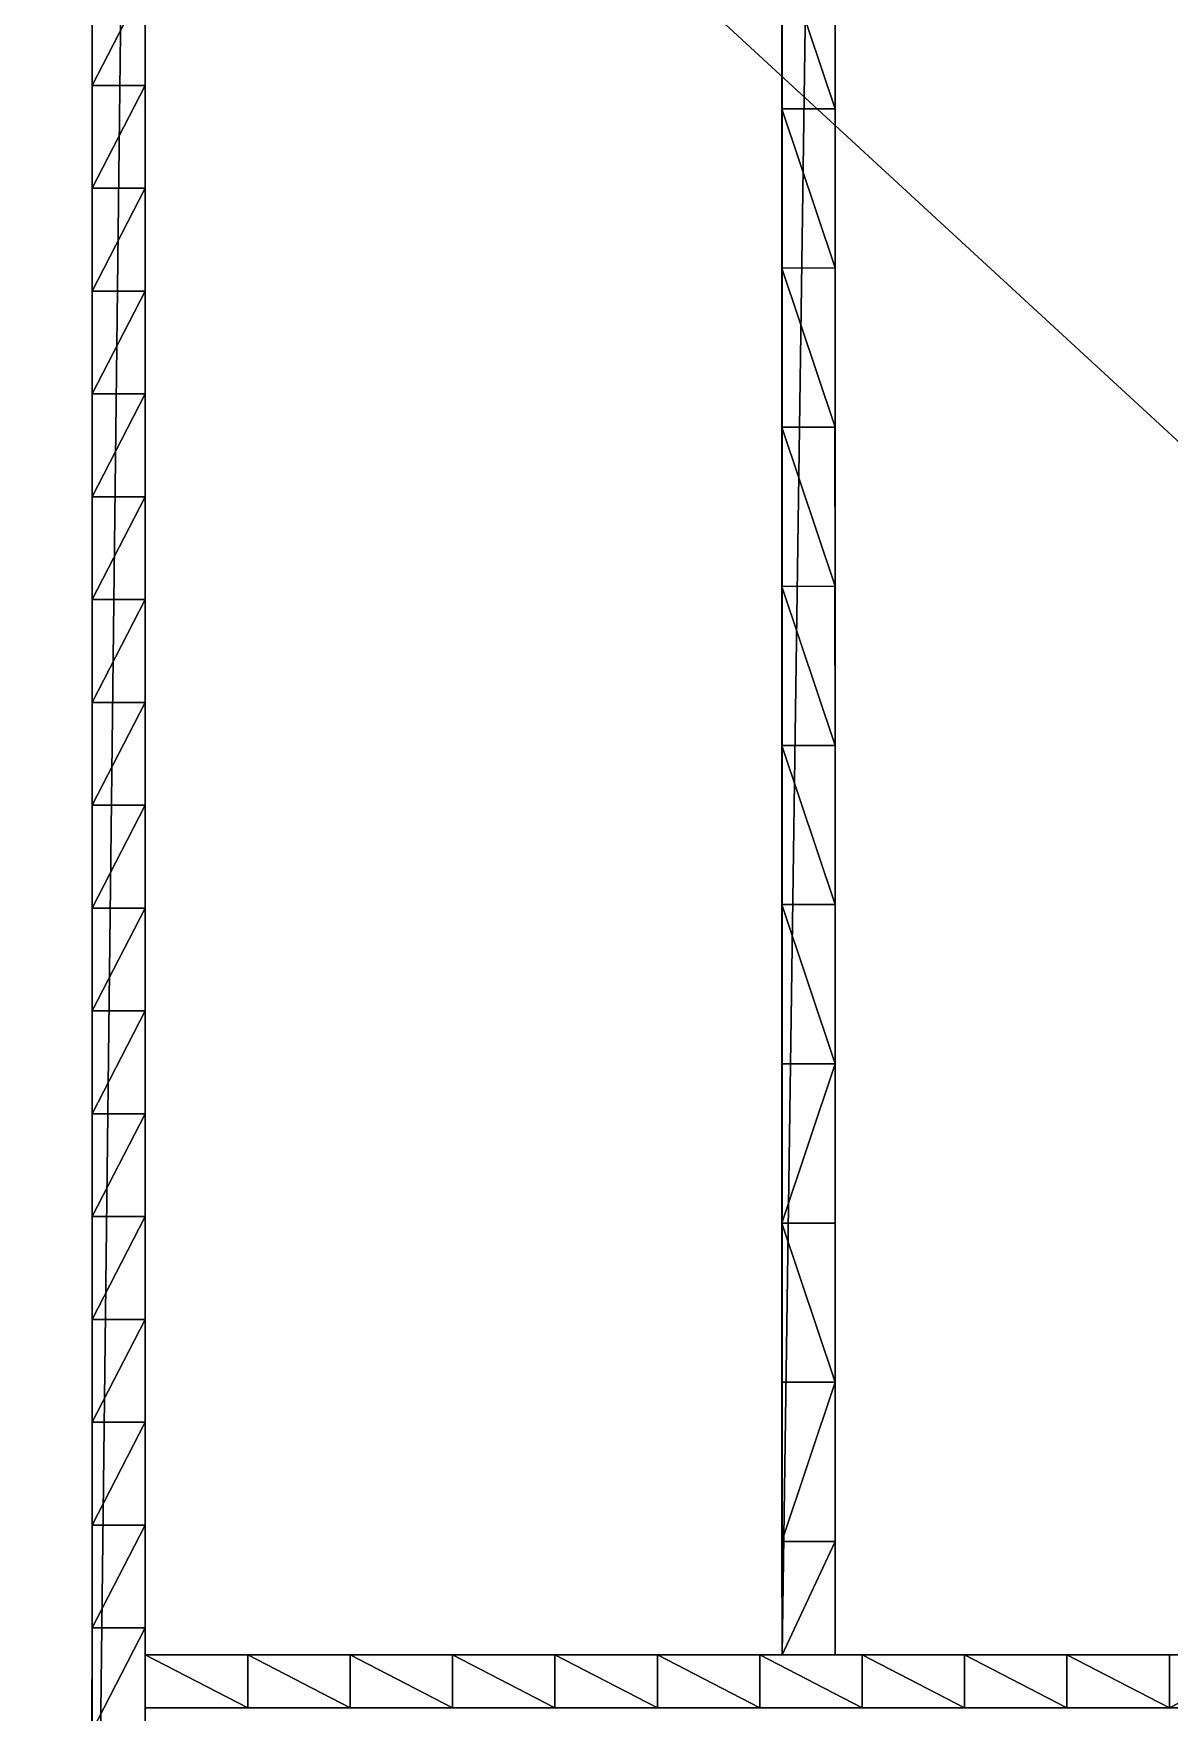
# Model space of a CAD drawing. Extents: x -275 to 275, y -480 to 0.
# Drawn here: x -82 to 25, y -400.3 to -242.1 of the extents above; entities that cross this region are included whole.
import ezdxf

# ---------------------------------------------------------------- set-up
doc = ezdxf.new("R2010")
doc.units = 0
doc.layers.add('BRANCO', color=7, linetype='CONTINUOUS')

msp = doc.modelspace()

# ---------------------------------------------------------------- linework, layer by layer
at = {"layer": 'BRANCO'}
for points in [[(-231.4779, -43.5, -74), (-231.4779, -470, -74), (231.523, -470, -74), (-231.4779, -43.5, -74)], [(-231.4779, -43.5, -74), (231.523, -470, -74), (231.523, -43.5, -74), (-231.4779, -43.5, -74)], [(-76.47697, -470, -74.00294), (-71.47697, -470, -74.00294), (-71.47697, -43.5, -74.00294), (-76.47697, -470, -74.00294)], [(-76.47697, -470, -74.00294), (-71.47697, -43.5, -74.00294), (-76.47697, -43.5, -74.00294), (-76.47697, -470, -74.00294)], [(-11.47697, -394.8884, -74.0202), (-6.492396, -43.49377, -74.0202), (-11.4924, -43.5, -74.0202), (-11.47697, -394.8884, -74.0202)], [(-11.47697, -394.8884, -74.0202), (-6.47697, -394.8822, -74.0202), (-6.492396, -43.49377, -74.0202), (-11.47697, -394.8884, -74.0202)], [(-6.484683, -249.188, -1.066329), (-6.484683, -234.188, -0.558498), (-11.48468, -234.1942, -0.558498), (-6.484683, -249.188, -1.066329)], [(-11.48468, -249.1942, -1.066329), (-11.48468, -234.1942, -0.558498), (-11.48468, -249.1942, -74.0202), (-11.48468, -249.1942, -1.066329)], [(-11.48468, -249.1942, -74.0202), (-11.48468, -234.1942, -0.558498), (-11.48468, -234.1942, -74.0202), (-11.48468, -249.1942, -74.0202)], [(-6.484683, -249.188, -1.066329), (-11.48468, -234.1942, -0.558498), (-11.48468, -249.1942, -1.066329), (-6.484683, -249.188, -1.066329)], [(-6.484683, -234.188, -0.558498), (-6.484683, -249.188, -1.066329), (-6.484683, -249.188, -74.0202), (-6.484683, -234.188, -0.558498)], [(-6.484683, -234.188, -0.558498), (-6.484683, -249.188, -74.0202), (-6.484683, -234.188, -74.0202), (-6.484683, -234.188, -0.558498)], [(-76.47697, -246.99, -0.052588), (-76.47697, -237.3, -0.200117), (-76.47697, -246.99, -74.00294), (-76.47697, -246.99, -0.052588)], [(-76.47697, -246.99, -74.00294), (-76.47697, -237.3, -0.200117), (-76.47697, -237.3, -74.00294), (-76.47697, -246.99, -74.00294)], [(-71.47697, -237.3, -0.200117), (-76.47697, -237.3, -0.200117), (-76.47697, -246.99, -0.052588), (-71.47697, -237.3, -0.200117)], [(-71.47697, -237.3, -0.200117), (-76.47697, -246.99, -0.052588), (-71.47697, -246.99, -0.052588), (-71.47697, -237.3, -0.200117)], [(-71.47697, -237.3, -0.200117), (-71.47697, -246.99, -0.052588), (-71.47697, -246.99, -74.00294), (-71.47697, -237.3, -0.200117)], [(-71.47697, -237.3, -0.200117), (-71.47697, -246.99, -74.00294), (-71.47697, -237.3, -74.00294), (-71.47697, -237.3, -0.200117)], [(-76.47697, -256.68, -0.052588), (-76.47697, -246.99, -0.052588), (-76.47697, -256.68, -74.00294), (-76.47697, -256.68, -0.052588)], [(-76.47697, -256.68, -74.00294), (-76.47697, -246.99, -0.052588), (-76.47697, -246.99, -74.00294), (-76.47697, -256.68, -74.00294)], [(-71.47697, -246.99, -0.052588), (-76.47697, -246.99, -0.052588), (-76.47697, -256.68, -0.052588), (-71.47697, -246.99, -0.052588)], [(-71.47697, -246.99, -0.052588), (-76.47697, -256.68, -0.052588), (-71.47697, -256.68, -0.002945), (-71.47697, -246.99, -0.052588)], [(-71.47697, -246.99, -0.052588), (-71.47697, -256.68, -0.052588), (-71.47697, -256.68, -74.00294), (-71.47697, -246.99, -0.052588)], [(-71.47697, -246.99, -0.052588), (-71.47697, -256.68, -74.00294), (-71.47697, -246.99, -74.00294), (-71.47697, -246.99, -0.052588)], [(-6.484683, -264.188, -1.913604), (-6.484683, -249.188, -1.066329), (-11.48468, -249.1942, -1.066329), (-6.484683, -264.188, -1.913604)], [(-11.48468, -264.1942, -1.913604), (-11.48468, -249.1942, -1.066329), (-11.48271, -264.1942, -74.0202), (-11.48468, -264.1942, -1.913604)], [(-11.48271, -264.1942, -74.0202), (-11.48468, -249.1942, -1.066329), (-11.48468, -249.1942, -74.0202), (-11.48271, -264.1942, -74.0202)], [(-6.484683, -264.188, -1.913604), (-11.48468, -249.1942, -1.066329), (-11.48468, -264.1942, -1.913604), (-6.484683, -264.188, -1.913604)], [(-6.484683, -249.188, -1.066329), (-6.484683, -264.188, -1.913604), (-6.482708, -264.188, -74.0202), (-6.484683, -249.188, -1.066329)], [(-6.484683, -249.188, -1.066329), (-6.482708, -264.188, -74.0202), (-6.484683, -249.188, -74.0202), (-6.484683, -249.188, -1.066329)], [(-76.47697, -266.37, -0.051174), (-76.47697, -256.68, -0.002945), (-76.47697, -266.37, -74.00294), (-76.47697, -266.37, -0.051174)], [(-76.47697, -266.37, -74.00294), (-76.47697, -256.68, -0.002945), (-76.47697, -256.68, -74.00294), (-76.47697, -266.37, -74.00294)], [(-71.47697, -256.68, -0.002945), (-76.47697, -256.68, -0.052588), (-76.47697, -266.37, -0.051174), (-71.47697, -256.68, -0.002945)], [(-71.47697, -256.68, -0.002945), (-76.47697, -266.37, -0.051174), (-71.47697, -266.37, -0.051174), (-71.47697, -256.68, -0.002945)], [(-71.47697, -256.68, -0.002945), (-71.47697, -266.37, -0.051174), (-71.47697, -266.37, -74.00294), (-71.47697, -256.68, -0.002945)], [(-71.47697, -256.68, -0.002945), (-71.47697, -266.37, -74.00294), (-71.47697, -256.68, -74.00294), (-71.47697, -256.68, -0.002945)], [(-6.484683, -279.188, -3.101623), (-6.484683, -264.188, -1.913604), (-11.48468, -264.1942, -1.913604), (-6.484683, -279.188, -3.101623)], [(-11.48468, -279.1942, -3.101623), (-11.48468, -264.1942, -1.913604), (-11.48468, -279.1942, -74.0202), (-11.48468, -279.1942, -3.101623)], [(-11.48468, -279.1942, -74.0202), (-11.48468, -264.1942, -1.913604), (-11.48468, -264.1942, -74.0202), (-11.48468, -279.1942, -74.0202)], [(-6.484683, -279.188, -3.101623), (-11.48468, -264.1942, -1.913604), (-11.48468, -279.1942, -3.101623), (-6.484683, -279.188, -3.101623)], [(-6.484683, -264.188, -1.913604), (-6.484683, -279.188, -3.101623), (-6.484683, -279.188, -74.0202), (-6.484683, -264.188, -1.913604)], [(-6.484683, -264.188, -1.913604), (-6.484683, -279.188, -74.0202), (-6.484683, -264.188, -74.0202), (-6.484683, -264.188, -1.913604)], [(-76.47697, -276.06, -0.197289), (-76.47697, -266.37, -0.051174), (-76.47697, -276.06, -74.00294), (-76.47697, -276.06, -0.197289)], [(-76.47697, -276.06, -74.00294), (-76.47697, -266.37, -0.051174), (-76.47697, -266.37, -74.00294), (-76.47697, -276.06, -74.00294)], [(-71.47697, -266.37, -0.051174), (-76.47697, -266.37, -0.051174), (-76.47697, -276.06, -0.197289), (-71.47697, -266.37, -0.051174)], [(-71.47697, -266.37, -0.051174), (-76.47697, -276.06, -0.197289), (-71.47697, -276.06, -0.197289), (-71.47697, -266.37, -0.051174)], [(-71.47697, -266.37, -0.051174), (-71.47697, -276.06, -0.197289), (-71.47697, -276.06, -74.00294), (-71.47697, -266.37, -0.051174)], [(-71.47697, -266.37, -0.051174), (-71.47697, -276.06, -74.00294), (-71.47697, -266.37, -74.00294), (-71.47697, -266.37, -0.051174)], [(-76.47697, -285.75, -0.441334), (-76.47697, -276.06, -0.197289), (-76.47697, -285.75, -74.00294), (-76.47697, -285.75, -0.441334)], [(-76.47697, -285.75, -74.00294), (-76.47697, -276.06, -0.197289), (-76.47697, -276.06, -74.00294), (-76.47697, -285.75, -74.00294)], [(-71.47697, -276.06, -0.197289), (-76.47697, -276.06, -0.197289), (-76.47697, -285.75, -0.441334), (-71.47697, -276.06, -0.197289)], [(-71.47697, -276.06, -0.197289), (-76.47697, -285.75, -0.441334), (-71.47697, -285.75, -0.441334), (-71.47697, -276.06, -0.197289)], [(-71.47697, -276.06, -0.197289), (-71.47697, -285.75, -0.441334), (-71.47697, -285.75, -74.00294), (-71.47697, -276.06, -0.197289)], [(-71.47697, -276.06, -0.197289), (-71.47697, -285.75, -74.00294), (-71.47697, -276.06, -74.00294), (-71.47697, -276.06, -0.197289)], [(-6.484683, -294.188, -4.632226), (-6.503369, -279.188, -3.101623), (-11.48468, -279.1942, -3.101623), (-6.484683, -294.188, -4.632226)], [(-11.48468, -294.1942, -4.632226), (-11.48468, -279.1942, -3.101623), (-11.48468, -294.1942, -74.0202), (-11.48468, -294.1942, -4.632226)], [(-11.48468, -294.1942, -74.0202), (-11.48468, -279.1942, -3.101623), (-11.48468, -279.1942, -74.0202), (-11.48468, -294.1942, -74.0202)], [(-6.484683, -294.188, -4.632226), (-11.48468, -279.1942, -3.101623), (-11.48468, -294.1942, -4.632226), (-6.484683, -294.188, -4.632226)], [(-6.484683, -279.188, -3.101623), (-6.484683, -294.188, -4.632226), (-6.484683, -294.188, -74.0202), (-6.484683, -279.188, -3.101623)], [(-6.484683, -279.188, -3.101623), (-6.484683, -294.188, -74.0202), (-6.484683, -279.188, -74.0202), (-6.484683, -279.188, -3.101623)], [(-76.47697, -295.44, -0.783385), (-76.47697, -285.75, -0.441334), (-76.47697, -295.44, -74.00294), (-76.47697, -295.44, -0.783385)], [(-76.47697, -295.44, -74.00294), (-76.47697, -285.75, -0.441334), (-76.47697, -285.75, -74.00294), (-76.47697, -295.44, -74.00294)], [(-71.47697, -285.75, -0.441334), (-76.47697, -285.75, -0.441334), (-76.47697, -295.44, -0.783385), (-71.47697, -285.75, -0.441334)], [(-71.47697, -285.75, -0.441334), (-76.47697, -295.44, -0.783385), (-71.47697, -295.44, -0.783385), (-71.47697, -285.75, -0.441334)], [(-71.47697, -285.75, -0.441334), (-71.47697, -295.44, -0.783385), (-71.47697, -295.44, -74.00294), (-71.47697, -285.75, -0.441334)], [(-71.47697, -285.75, -0.441334), (-71.47697, -295.44, -74.00294), (-71.47697, -285.75, -74.00294), (-71.47697, -285.75, -0.441334)], [(-6.484683, -309.188, -6.5078), (-6.503369, -294.188, -4.632226), (-11.48468, -294.1942, -4.632226), (-6.484683, -309.188, -6.5078)], [(-11.48468, -309.1942, -6.5078), (-11.48468, -294.1942, -4.632226), (-11.48073, -309.1942, -74.0202), (-11.48468, -309.1942, -6.5078)], [(-11.48073, -309.1942, -74.0202), (-11.48468, -294.1942, -4.632226), (-11.48468, -294.1942, -74.0202), (-11.48073, -309.1942, -74.0202)], [(-6.484683, -309.188, -6.5078), (-11.48468, -294.1942, -4.632226), (-11.48468, -309.1942, -6.5078), (-6.484683, -309.188, -6.5078)], [(-6.484683, -294.188, -4.632226), (-6.484683, -309.188, -6.5078), (-6.480732, -309.188, -74.0202), (-6.484683, -294.188, -4.632226)], [(-6.484683, -294.188, -4.632226), (-6.480732, -309.188, -74.0202), (-6.484683, -294.188, -74.0202), (-6.484683, -294.188, -4.632226)], [(-76.47697, -305.13, -1.223547), (-76.47697, -295.44, -0.783385), (-76.47697, -305.13, -74.00294), (-76.47697, -305.13, -1.223547)], [(-76.47697, -305.13, -74.00294), (-76.47697, -295.44, -0.783385), (-76.47697, -295.44, -74.00294), (-76.47697, -305.13, -74.00294)], [(-71.47697, -295.44, -0.783385), (-76.47697, -295.44, -0.783385), (-76.47697, -305.13, -1.223547), (-71.47697, -295.44, -0.783385)], [(-71.47697, -295.44, -0.783385), (-76.47697, -305.13, -1.223547), (-71.47697, -305.13, -1.223547), (-71.47697, -295.44, -0.783385)], [(-71.47697, -295.44, -0.783385), (-71.47697, -305.13, -1.223547), (-71.47697, -305.13, -74.00294), (-71.47697, -295.44, -0.783385)], [(-71.47697, -295.44, -0.783385), (-71.47697, -305.13, -74.00294), (-71.47697, -295.44, -74.00294), (-71.47697, -295.44, -0.783385)], [(-76.47697, -314.82, -1.761955), (-76.47697, -305.13, -1.223547), (-76.47697, -314.82, -74.00294), (-76.47697, -314.82, -1.761955)], [(-76.47697, -314.82, -74.00294), (-76.47697, -305.13, -1.223547), (-76.47697, -305.13, -74.00294), (-76.47697, -314.82, -74.00294)], [(-71.47697, -305.13, -1.223547), (-76.47697, -305.13, -1.223547), (-76.47697, -314.82, -1.761955), (-71.47697, -305.13, -1.223547)], [(-71.47697, -305.13, -1.223547), (-76.47697, -314.82, -1.761955), (-71.47697, -314.82, -1.761955), (-71.47697, -305.13, -1.223547)], [(-71.47697, -305.13, -1.223547), (-71.47697, -314.82, -1.761955), (-71.47697, -314.82, -74.00294), (-71.47697, -305.13, -1.223547)], [(-71.47697, -305.13, -1.223547), (-71.47697, -314.82, -74.00294), (-71.47697, -305.13, -74.00294), (-71.47697, -305.13, -1.223547)], [(-6.484683, -324.188, -8.731301), (-6.484683, -309.188, -6.5078), (-11.48468, -309.1942, -6.5078), (-6.484683, -324.188, -8.731301)], [(-11.48468, -324.1942, -8.731301), (-11.48468, -309.1942, -6.5078), (-11.48468, -324.1942, -74.0202), (-11.48468, -324.1942, -8.731301)], [(-11.48468, -324.1942, -74.0202), (-11.48468, -309.1942, -6.5078), (-11.48468, -309.1942, -74.0202), (-11.48468, -324.1942, -74.0202)], [(-6.484683, -324.188, -8.731301), (-11.48468, -309.1942, -6.5078), (-11.48468, -324.1942, -8.731301), (-6.484683, -324.188, -8.731301)], [(-6.484683, -309.188, -6.5078), (-6.484683, -324.188, -8.731301), (-6.484683, -324.188, -74.0202), (-6.484683, -309.188, -6.5078)], [(-6.484683, -309.188, -6.5078), (-6.484683, -324.188, -74.0202), (-6.484683, -309.188, -74.0202), (-6.484683, -309.188, -6.5078)], [(-76.47697, -324.51, -2.398774), (-76.47697, -314.82, -1.761955), (-76.47697, -324.51, -74.00294), (-76.47697, -324.51, -2.398774)], [(-76.47697, -324.51, -74.00294), (-76.47697, -314.82, -1.761955), (-76.47697, -314.82, -74.00294), (-76.47697, -324.51, -74.00294)], [(-71.47697, -314.82, -1.761955), (-76.47697, -314.82, -1.761955), (-76.47697, -324.51, -2.398774), (-71.47697, -314.82, -1.761955)], [(-71.47697, -314.82, -1.761955), (-76.47697, -324.51, -2.398774), (-71.47697, -324.51, -2.398774), (-71.47697, -314.82, -1.761955)], [(-71.47697, -314.82, -1.761955), (-71.47697, -324.51, -2.398774), (-71.47697, -324.51, -74.00294), (-71.47697, -314.82, -1.761955)], [(-71.47697, -314.82, -1.761955), (-71.47697, -324.51, -74.00294), (-71.47697, -314.82, -74.00294), (-71.47697, -314.82, -1.761955)], [(-6.484683, -339.188, -11.30628), (-6.484683, -324.188, -8.731301), (-11.48468, -324.1881, -8.730398), (-6.484683, -339.188, -11.30628)], [(-6.484683, -339.188, -11.30628), (-11.48468, -324.1881, -8.730398), (-11.48468, -339.1942, -11.30628), (-6.484683, -339.188, -11.30628)], [(-11.48468, -339.1942, -11.30628), (-11.48468, -324.1942, -8.731301), (-11.48468, -339.1942, -74.0202), (-11.48468, -339.1942, -11.30628)], [(-11.48468, -339.1942, -74.0202), (-11.48468, -324.1942, -8.731301), (-11.48468, -324.1942, -74.0202), (-11.48468, -339.1942, -74.0202)], [(-6.484683, -324.188, -8.731301), (-6.484683, -339.188, -11.30628), (-6.484683, -339.188, -74.0202), (-6.484683, -324.188, -8.731301)], [(-6.484683, -324.188, -8.731301), (-6.484683, -339.188, -74.0202), (-6.484683, -324.188, -74.0202), (-6.484683, -324.188, -8.731301)], [(-76.47697, -334.2, -3.134202), (-76.47697, -324.51, -2.398774), (-76.47697, -334.2, -74.00294), (-76.47697, -334.2, -3.134202)], [(-76.47697, -334.2, -74.00294), (-76.47697, -324.51, -2.398774), (-76.47697, -324.51, -74.00294), (-76.47697, -334.2, -74.00294)], [(-71.47697, -324.51, -2.398774), (-76.47697, -324.51, -2.398774), (-76.47697, -334.2, -3.134202), (-71.47697, -324.51, -2.398774)], [(-71.47697, -324.51, -2.398774), (-76.47697, -334.2, -3.134202), (-71.47697, -334.2, -3.134202), (-71.47697, -324.51, -2.398774)], [(-71.47697, -324.51, -2.398774), (-71.47697, -334.2, -3.134202), (-71.47697, -334.2, -74.00294), (-71.47697, -324.51, -2.398774)], [(-71.47697, -324.51, -2.398774), (-71.47697, -334.2, -74.00294), (-71.47697, -324.51, -74.00294), (-71.47697, -324.51, -2.398774)], [(-76.47697, -343.89, -3.968466), (-76.47697, -334.2, -3.134202), (-76.47697, -343.89, -74.00294), (-76.47697, -343.89, -3.968466)], [(-76.47697, -343.89, -74.00294), (-76.47697, -334.2, -3.134202), (-76.47697, -334.2, -74.00294), (-76.47697, -343.89, -74.00294)], [(-71.47697, -334.2, -3.134202), (-76.47697, -334.2, -3.134202), (-76.47697, -343.89, -3.968466), (-71.47697, -334.2, -3.134202)], [(-71.47697, -334.2, -3.134202), (-76.47697, -343.89, -3.968466), (-71.47697, -343.89, -3.968466), (-71.47697, -334.2, -3.134202)], [(-71.47697, -334.2, -3.134202), (-71.47697, -343.89, -3.968466), (-71.47697, -343.89, -74.00294), (-71.47697, -334.2, -3.134202)], [(-71.47697, -334.2, -3.134202), (-71.47697, -343.89, -74.00294), (-71.47697, -334.2, -74.00294), (-71.47697, -334.2, -3.134202)], [(-6.484683, -339.194, -11.30732), (-11.48468, -339.1942, -11.30732), (-11.48468, -354.1942, -14.2369), (-6.484683, -339.194, -11.30732)], [(-6.484683, -339.194, -11.30732), (-11.48468, -354.1942, -14.2369), (-6.484683, -354.194, -14.23807), (-6.484683, -339.194, -11.30732)], [(-11.48468, -354.1942, -14.2369), (-11.48468, -339.1942, -11.30628), (-11.48468, -354.1942, -74.0202), (-11.48468, -354.1942, -14.2369)], [(-11.48468, -354.1942, -74.0202), (-11.48468, -339.1942, -11.30628), (-11.48468, -339.1942, -74.0202), (-11.48468, -354.1942, -74.0202)], [(-6.484683, -339.188, -11.30628), (-6.484683, -354.188, -14.2369), (-6.484683, -354.188, -74.0202), (-6.484683, -339.188, -11.30628)], [(-6.484683, -339.188, -11.30628), (-6.484683, -354.188, -74.0202), (-6.484683, -339.188, -74.0202), (-6.484683, -339.188, -11.30628)], [(-76.47697, -353.58, -4.901824), (-76.47697, -343.89, -3.968466), (-76.47697, -353.58, -74.00294), (-76.47697, -353.58, -4.901824)], [(-76.47697, -353.58, -74.00294), (-76.47697, -343.89, -3.968466), (-76.47697, -343.89, -74.00294), (-76.47697, -353.58, -74.00294)], [(-71.47697, -343.89, -3.968466), (-76.47697, -343.89, -3.968466), (-76.47697, -353.58, -4.901824), (-71.47697, -343.89, -3.968466)], [(-71.47697, -343.89, -3.968466), (-76.47697, -353.58, -4.901824), (-71.47697, -353.58, -4.901824), (-71.47697, -343.89, -3.968466)], [(-71.47697, -343.89, -3.968466), (-71.47697, -353.58, -4.901824), (-71.47697, -353.58, -74.00294), (-71.47697, -343.89, -3.968466)], [(-71.47697, -343.89, -3.968466), (-71.47697, -353.58, -74.00294), (-71.47697, -343.89, -74.00294), (-71.47697, -343.89, -3.968466)], [(-76.47697, -363.27, -5.934569), (-76.47697, -353.58, -4.901824), (-76.47697, -363.27, -74.00294), (-76.47697, -363.27, -5.934569)], [(-76.47697, -363.27, -74.00294), (-76.47697, -353.58, -4.901824), (-76.47697, -353.58, -74.00294), (-76.47697, -363.27, -74.00294)], [(-71.47697, -353.58, -4.901824), (-76.47697, -353.58, -4.901824), (-76.47697, -363.27, -5.934569), (-71.47697, -353.58, -4.901824)], [(-71.47697, -353.58, -4.901824), (-76.47697, -363.27, -5.934569), (-71.47697, -363.27, -5.934569), (-71.47697, -353.58, -4.901824)], [(-71.47697, -353.58, -4.901824), (-71.47697, -363.27, -5.934569), (-71.47697, -363.27, -74.00294), (-71.47697, -353.58, -4.901824)], [(-71.47697, -353.58, -4.901824), (-71.47697, -363.27, -74.00294), (-71.47697, -353.58, -74.00294), (-71.47697, -353.58, -4.901824)], [(-11.48468, -354.1942, -14.23807), (-6.484683, -369.1938, -17.52943), (-6.484683, -354.188, -14.2369), (-11.48468, -354.1942, -14.23807)], [(-11.48468, -369.1942, -17.528), (-11.48468, -354.1942, -14.2369), (-11.48468, -369.1942, -74.0202), (-11.48468, -369.1942, -17.528)], [(-11.48468, -369.1942, -74.0202), (-11.48468, -354.1942, -14.2369), (-11.48468, -354.1942, -74.0202), (-11.48468, -369.1942, -74.0202)], [(-11.48468, -354.1942, -14.23807), (-11.48468, -369.1942, -17.528), (-6.484683, -369.1938, -17.52943), (-11.48468, -354.1942, -14.23807)], [(-6.484683, -354.188, -14.2369), (-6.484683, -369.188, -17.528), (-6.484683, -369.188, -74.0202), (-6.484683, -354.188, -14.2369)], [(-6.484683, -354.188, -14.2369), (-6.484683, -369.188, -74.0202), (-6.484683, -354.188, -74.0202), (-6.484683, -354.188, -14.2369)], [(-76.47697, -372.96, -7.067024), (-76.47697, -363.27, -5.934569), (-76.47697, -372.96, -74.00294), (-76.47697, -372.96, -7.067024)], [(-76.47697, -372.96, -74.00294), (-76.47697, -363.27, -5.934569), (-76.47697, -363.27, -74.00294), (-76.47697, -372.96, -74.00294)], [(-71.47697, -363.27, -5.934569), (-76.47697, -363.27, -5.934569), (-76.47697, -372.96, -7.067024), (-71.47697, -363.27, -5.934569)], [(-71.47697, -363.27, -5.934569), (-76.47697, -372.96, -7.067024), (-71.47697, -372.96, -7.067024), (-71.47697, -363.27, -5.934569)], [(-71.47697, -363.27, -5.934569), (-71.47697, -372.96, -7.067024), (-71.47697, -372.96, -74.00294), (-71.47697, -363.27, -5.934569)], [(-71.47697, -363.27, -5.934569), (-71.47697, -372.96, -74.00294), (-71.47697, -363.27, -74.00294), (-71.47697, -363.27, -5.934569)], [(-6.484683, -369.188, -17.528), (-11.48468, -369.1942, -17.528), (-11.48468, -384.1942, -21.18509), (-6.484683, -369.188, -17.528)], [(-6.484683, -369.188, -17.528), (-11.48468, -384.1942, -21.18509), (-6.484683, -384.1938, -21.18652), (-6.484683, -369.188, -17.528)], [(-11.48468, -384.1942, -21.18509), (-11.48468, -369.1942, -17.528), (-11.48468, -384.1942, -74.0202), (-11.48468, -384.1942, -21.18509)], [(-11.48468, -384.1942, -74.0202), (-11.48468, -369.1942, -17.528), (-11.48468, -369.1942, -74.0202), (-11.48468, -384.1942, -74.0202)], [(-6.484683, -369.188, -17.528), (-6.484683, -384.188, -21.18509), (-6.484683, -384.188, -74.0202), (-6.484683, -369.188, -17.528)], [(-6.484683, -369.188, -17.528), (-6.484683, -384.188, -74.0202), (-6.484683, -369.188, -74.0202), (-6.484683, -369.188, -17.528)], [(-76.47697, -382.65, -8.299544), (-76.47697, -372.96, -7.067024), (-76.47697, -382.65, -74.00294), (-76.47697, -382.65, -8.299544)], [(-76.47697, -382.65, -74.00294), (-76.47697, -372.96, -7.067024), (-76.47697, -372.96, -74.00294), (-76.47697, -382.65, -74.00294)], [(-71.47697, -372.96, -7.067024), (-76.47697, -372.96, -7.067024), (-76.47697, -382.65, -8.299544), (-71.47697, -372.96, -7.067024)], [(-71.47697, -372.96, -7.067024), (-76.47697, -382.65, -8.299544), (-71.47697, -382.65, -8.299544), (-71.47697, -372.96, -7.067024)], [(-71.47697, -372.96, -7.067024), (-71.47697, -382.65, -8.299544), (-71.47697, -382.65, -74.00294), (-71.47697, -372.96, -7.067024)], [(-71.47697, -372.96, -7.067024), (-71.47697, -382.65, -74.00294), (-71.47697, -372.96, -74.00294), (-71.47697, -372.96, -7.067024)], [(-76.47697, -392.34, -9.63252), (-76.47697, -382.65, -8.299544), (-76.47697, -392.34, -74.00294), (-76.47697, -392.34, -9.63252)], [(-76.47697, -392.34, -74.00294), (-76.47697, -382.65, -8.299544), (-76.47697, -382.65, -74.00294), (-76.47697, -392.34, -74.00294)], [(-71.47697, -382.65, -8.299544), (-76.47697, -382.65, -8.299544), (-76.47697, -392.34, -9.63252), (-71.47697, -382.65, -8.299544)], [(-71.47697, -382.65, -8.299544), (-76.47697, -392.34, -9.63252), (-71.47697, -392.34, -9.63252), (-71.47697, -382.65, -8.299544)], [(-71.47697, -382.65, -8.299544), (-71.47697, -392.34, -9.63252), (-71.47697, -392.34, -74.00294), (-71.47697, -382.65, -8.299544)], [(-71.47697, -382.65, -8.299544), (-71.47697, -392.34, -74.00294), (-71.47697, -382.65, -74.00294), (-71.47697, -382.65, -8.299544)], [(-6.484683, -384.1938, -21.18652), (-11.48468, -384.1976, -21.18599), (-11.47136, -394.8884, -24.02021), (-6.484683, -384.1938, -21.18652)], [(-11.47697, -394.8884, -24.01932), (-11.48468, -384.1942, -21.18509), (-11.47697, -394.8884, -74.0202), (-11.47697, -394.8884, -24.01932)], [(-11.47697, -394.8884, -74.0202), (-11.48468, -384.1942, -21.18509), (-11.48468, -384.1942, -74.0202), (-11.47697, -394.8884, -74.0202)], [(-6.484683, -384.1938, -21.18652), (-11.47136, -394.8884, -24.02021), (-6.47697, -394.8822, -24.02021), (-6.484683, -384.1938, -21.18652)], [(-6.484683, -384.188, -21.18509), (-6.47697, -394.8822, -24.01932), (-6.47697, -394.8822, -74.0202), (-6.484683, -384.188, -21.18509)], [(-6.484683, -384.188, -21.18509), (-6.47697, -394.8822, -74.0202), (-6.484683, -384.188, -74.0202), (-6.484683, -384.188, -21.18509)], [(-76.47697, -402.03, -11.06637), (-76.47697, -392.34, -9.63252), (-76.50066, -402.03, -74.00294), (-76.47697, -402.03, -11.06637)], [(-76.50066, -402.03, -74.00294), (-76.47697, -392.34, -9.63252), (-76.47697, -392.34, -74.00294), (-76.50066, -402.03, -74.00294)], [(-71.47697, -392.34, -9.63252), (-76.47697, -392.34, -9.63252), (-76.47697, -402.03, -11.06637), (-71.47697, -392.34, -9.63252)], [(-71.47697, -392.34, -9.63252), (-76.47697, -402.03, -11.06637), (-71.47697, -402.03, -11.06826), (-71.47697, -392.34, -9.63252)], [(-71.47697, -392.34, -9.63252), (-71.47697, -402.03, -11.06637), (-71.50066, -402.03, -74.00294), (-71.47697, -392.34, -9.63252)], [(-71.47697, -392.34, -9.63252), (-71.50066, -402.03, -74.00294), (-71.47697, -392.34, -74.00294), (-71.47697, -392.34, -9.63252)], [(-71.4785, -399.8884, -23.8225), (-61.8285, -399.8884, -19.02507), (-71.4785, -394.8884, -23.8225), (-71.4785, -399.8884, -23.8225)], [(-71.4785, -394.8884, -23.8225), (-61.8285, -399.8884, -19.02507), (-61.8285, -394.8884, -19.02507), (-71.4785, -394.8884, -23.8225)], [(-71.4785, -394.8884, -23.8225), (-71.47697, -394.8884, -73.99433), (-71.47697, -399.8884, -73.99433), (-71.4785, -394.8884, -23.8225)], [(-71.4785, -394.8884, -23.8225), (-71.47697, -399.8884, -73.99433), (-71.4785, -399.8884, -23.8225), (-71.4785, -394.8884, -23.8225)], [(-71.4785, -394.8884, -23.8225), (-61.8285, -394.8884, -19.02507), (-71.47697, -394.8884, -73.99433), (-71.4785, -394.8884, -23.8225)], [(-71.47697, -394.8884, -73.99433), (-61.8285, -394.8884, -19.02507), (-61.8285, -394.8884, -73.99433), (-71.47697, -394.8884, -73.99433)], [(-61.8285, -399.8884, -19.02507), (-52.1785, -399.8884, -14.83476), (-61.8285, -394.8884, -19.02507), (-61.8285, -399.8884, -19.02507)], [(-61.8285, -394.8884, -19.02507), (-52.1785, -399.8884, -14.83476), (-52.1785, -394.8884, -14.83476), (-61.8285, -394.8884, -19.02507)], [(-61.8285, -394.8884, -19.02507), (-52.1785, -394.8884, -14.83476), (-61.8285, -394.8884, -73.99433), (-61.8285, -394.8884, -19.02507)], [(-61.8285, -394.8884, -73.99433), (-52.1785, -394.8884, -14.83476), (-52.1785, -394.8884, -73.99433), (-61.8285, -394.8884, -73.99433)], [(-52.1785, -399.8884, -14.83476), (-42.5285, -399.8884, -11.21233), (-52.1785, -394.8884, -14.83476), (-52.1785, -399.8884, -14.83476)], [(-52.1785, -394.8884, -14.83476), (-42.5285, -399.8884, -11.21233), (-42.5285, -394.8884, -11.21233), (-52.1785, -394.8884, -14.83476)], [(-52.1785, -394.8884, -14.83476), (-42.5285, -394.8884, -11.21233), (-52.1785, -394.8884, -73.99433), (-52.1785, -394.8884, -14.83476)], [(-52.1785, -394.8884, -73.99433), (-42.5285, -394.8884, -11.21233), (-42.5285, -394.8884, -73.99433), (-52.1785, -394.8884, -73.99433)], [(-42.5285, -399.8884, -11.21233), (-32.8785, -399.8884, -8.126578), (-42.5285, -394.8884, -11.21233), (-42.5285, -399.8884, -11.21233)], [(-42.5285, -394.8884, -11.21233), (-32.8785, -399.8884, -8.126578), (-32.8785, -394.8884, -8.126578), (-42.5285, -394.8884, -11.21233)], [(-42.5285, -394.8884, -11.21233), (-32.8785, -394.8884, -8.126578), (-42.5285, -394.8884, -73.99433), (-42.5285, -394.8884, -11.21233)], [(-42.5285, -394.8884, -73.99433), (-32.8785, -394.8884, -8.126578), (-32.8785, -394.8884, -73.99433), (-42.5285, -394.8884, -73.99433)], [(-32.8785, -399.8884, -8.126578), (-23.2285, -399.8884, -5.552687), (-32.8785, -394.8884, -8.126578), (-32.8785, -399.8884, -8.126578)], [(-32.8785, -394.8884, -8.126578), (-23.2285, -399.8884, -5.552687), (-23.2285, -394.8884, -5.552687), (-32.8785, -394.8884, -8.126578)], [(-32.8785, -394.8884, -8.126578), (-23.2285, -394.8884, -5.552687), (-32.8785, -394.8884, -73.99433), (-32.8785, -394.8884, -8.126578)], [(-32.8785, -394.8884, -73.99433), (-23.2285, -394.8884, -5.552687), (-23.2285, -394.8884, -73.99433), (-32.8785, -394.8884, -73.99433)], [(-23.2285, -399.8884, -5.552687), (-13.5785, -399.8884, -3.471125), (-23.2285, -394.8884, -5.552687), (-23.2285, -399.8884, -5.552687)], [(-23.2285, -394.8884, -5.552687), (-13.5785, -399.8884, -3.471125), (-13.5785, -394.8884, -3.471125), (-23.2285, -394.8884, -5.552687)], [(-23.2285, -394.8884, -5.552687), (-13.5785, -394.8884, -3.471125), (-23.2285, -394.8884, -73.99433), (-23.2285, -394.8884, -5.552687)], [(-23.2285, -394.8884, -73.99433), (-13.5785, -394.8884, -3.471125), (-13.5785, -394.8884, -73.99433), (-23.2285, -394.8884, -73.99433)], [(-13.5785, -399.8884, -3.471125), (-3.928499, -399.8884, -1.866819), (-13.5785, -394.8884, -3.471125), (-13.5785, -399.8884, -3.471125)], [(-13.5785, -394.8884, -3.471125), (-3.928499, -399.8884, -1.866819), (-3.928499, -394.8884, -1.866819), (-13.5785, -394.8884, -3.471125)], [(-13.5785, -394.8884, -3.471125), (-3.928499, -394.8884, -1.866819), (-13.5785, -394.8884, -73.99433), (-13.5785, -394.8884, -3.471125)], [(-13.5785, -394.8884, -73.99433), (-3.928499, -394.8884, -1.866819), (-3.928499, -394.8884, -73.99433), (-13.5785, -394.8884, -73.99433)], [(-6.47697, -394.8822, -74.0202), (-6.47697, -394.8822, -24.02021), (-11.47697, -394.8884, -24.02021), (-6.47697, -394.8822, -74.0202)], [(-6.47697, -394.8822, -74.0202), (-11.47697, -394.8884, -24.02021), (-11.47697, -394.8884, -74.0202), (-6.47697, -394.8822, -74.0202)], [(-3.928499, -399.8884, -1.866819), (5.721501, -399.8884, -0.728569), (-3.928499, -394.8884, -1.866819), (-3.928499, -399.8884, -1.866819)], [(-3.928499, -394.8884, -1.866819), (5.721501, -399.8884, -0.728569), (5.721501, -394.8884, -0.728569), (-3.928499, -394.8884, -1.866819)], [(-3.928499, -394.8884, -1.866819), (5.721501, -394.8884, -0.728569), (-3.928499, -394.8884, -73.99433), (-3.928499, -394.8884, -1.866819)], [(-3.928499, -394.8884, -73.99433), (5.721501, -394.8884, -0.728569), (5.721501, -394.8884, -73.99433), (-3.928499, -394.8884, -73.99433)], [(5.721501, -399.8884, -0.728569), (15.3715, -399.8884, -0.048642), (5.721501, -394.8884, -0.728569), (5.721501, -399.8884, -0.728569)], [(5.721501, -394.8884, -0.728569), (15.3715, -399.8884, -0.048642), (15.3715, -394.8884, -0.048642), (5.721501, -394.8884, -0.728569)], [(5.721501, -394.8884, -0.728569), (15.3715, -394.8884, -0.048642), (5.721501, -394.8884, -73.99433), (5.721501, -394.8884, -0.728569)], [(5.721501, -394.8884, -73.99433), (15.3715, -394.8884, -0.048642), (15.3715, -394.8884, -73.99433), (5.721501, -394.8884, -73.99433)], [(15.3715, -399.8884, -0.048642), (25.0215, -399.8884, 0.177502), (15.3715, -394.8884, -0.048642), (15.3715, -399.8884, -0.048642)], [(15.3715, -394.8884, -0.048642), (25.0215, -399.8884, 0.177502), (25.0215, -394.8884, 0.177502), (15.3715, -394.8884, -0.048642)], [(15.3715, -394.8884, 0.177502), (25.0215, -394.8884, 0.177502), (15.3715, -394.8884, -73.99433), (15.3715, -394.8884, 0.177502)], [(15.3715, -394.8884, -73.99433), (25.0215, -394.8884, 0.177502), (25.02303, -394.8884, -73.99433), (15.3715, -394.8884, -73.99433)], [(34.6715, -399.8884, -0.048642), (34.6715, -394.8884, -0.048642), (25.0215, -399.8884, 0.177502), (34.6715, -399.8884, -0.048642)], [(25.0215, -399.8884, 0.177502), (34.6715, -394.8884, -0.048642), (25.0215, -394.8884, 0.177502), (25.0215, -399.8884, 0.177502)], [(25.0215, -394.8884, 0.177502), (34.6715, -394.8884, -0.048642), (25.02303, -394.8884, -73.99433), (25.0215, -394.8884, 0.177502)], [(-61.8285, -399.8884, -19.02507), (-71.4785, -399.8884, -23.8225), (-71.47697, -399.8884, -73.99433), (-61.8285, -399.8884, -19.02507)], [(-61.8285, -399.8884, -19.02507), (-71.47697, -399.8884, -73.99433), (-61.8285, -399.8884, -73.99433), (-61.8285, -399.8884, -19.02507)], [(-52.1785, -399.8884, -14.83476), (-61.8285, -399.8884, -19.02507), (-61.8285, -399.8884, -73.99433), (-52.1785, -399.8884, -14.83476)], [(-52.1785, -399.8884, -14.83476), (-61.8285, -399.8884, -73.99433), (-52.1785, -399.8884, -73.99433), (-52.1785, -399.8884, -14.83476)], [(-42.5285, -399.8884, -11.21233), (-52.1785, -399.8884, -14.83476), (-52.1785, -399.8884, -73.99433), (-42.5285, -399.8884, -11.21233)], [(-42.5285, -399.8884, -11.21233), (-52.1785, -399.8884, -73.99433), (-42.5285, -399.8884, -73.99433), (-42.5285, -399.8884, -11.21233)], [(-32.8785, -399.8884, -8.126578), (-42.5285, -399.8884, -11.21233), (-42.5285, -399.8884, -73.99433), (-32.8785, -399.8884, -8.126578)], [(-32.8785, -399.8884, -8.126578), (-42.5285, -399.8884, -73.99433), (-32.8785, -399.8884, -73.99433), (-32.8785, -399.8884, -8.126578)], [(-23.2285, -399.8884, -5.552687), (-32.8785, -399.8884, -8.126578), (-32.8785, -399.8884, -73.99433), (-23.2285, -399.8884, -5.552687)], [(-23.2285, -399.8884, -5.552687), (-32.8785, -399.8884, -73.99433), (-23.2285, -399.8884, -73.99433), (-23.2285, -399.8884, -5.552687)], [(-13.5785, -399.8884, -3.471125), (-23.2285, -399.8884, -5.552687), (-23.2285, -399.8884, -73.99433), (-13.5785, -399.8884, -3.471125)], [(-13.5785, -399.8884, -3.471125), (-23.2285, -399.8884, -73.99433), (-13.5785, -399.8884, -73.99433), (-13.5785, -399.8884, -3.471125)], [(-3.928499, -399.8884, -1.866819), (-13.5785, -399.8884, -3.471125), (-13.5785, -399.8884, -73.99433), (-3.928499, -399.8884, -1.866819)], [(-3.928499, -399.8884, -1.866819), (-13.5785, -399.8884, -73.99433), (-3.928499, -399.8884, -73.99433), (-3.928499, -399.8884, -1.866819)], [(5.721501, -399.8884, -0.728569), (-3.928499, -399.8884, -1.866819), (-3.928499, -399.8884, -73.99433), (5.721501, -399.8884, -0.728569)], [(5.721501, -399.8884, -0.728569), (-3.928499, -399.8884, -73.99433), (5.721501, -399.8884, -73.99433), (5.721501, -399.8884, -0.728569)], [(15.3715, -399.8884, -0.048642), (5.721501, -399.8884, -0.728569), (5.721501, -399.8884, -73.99433), (15.3715, -399.8884, -0.048642)], [(15.3715, -399.8884, -0.048642), (5.721501, -399.8884, -73.99433), (15.3715, -399.8884, -73.99433), (15.3715, -399.8884, -0.048642)], [(25.0215, -399.8884, 0.177502), (15.3715, -399.8884, 0.177502), (15.3715, -399.8884, -73.99433), (25.0215, -399.8884, 0.177502)], [(25.0215, -399.8884, 0.177502), (15.3715, -399.8884, -73.99433), (25.02303, -399.8884, -73.99433), (25.0215, -399.8884, 0.177502)], [(34.6715, -399.8884, -0.048642), (25.0215, -399.8884, 0.177502), (25.02303, -399.8884, -73.99433), (34.6715, -399.8884, -0.048642)]]:
    msp.add_3dface(points, dxfattribs=at)

doc.saveas('drawing.dxf')
